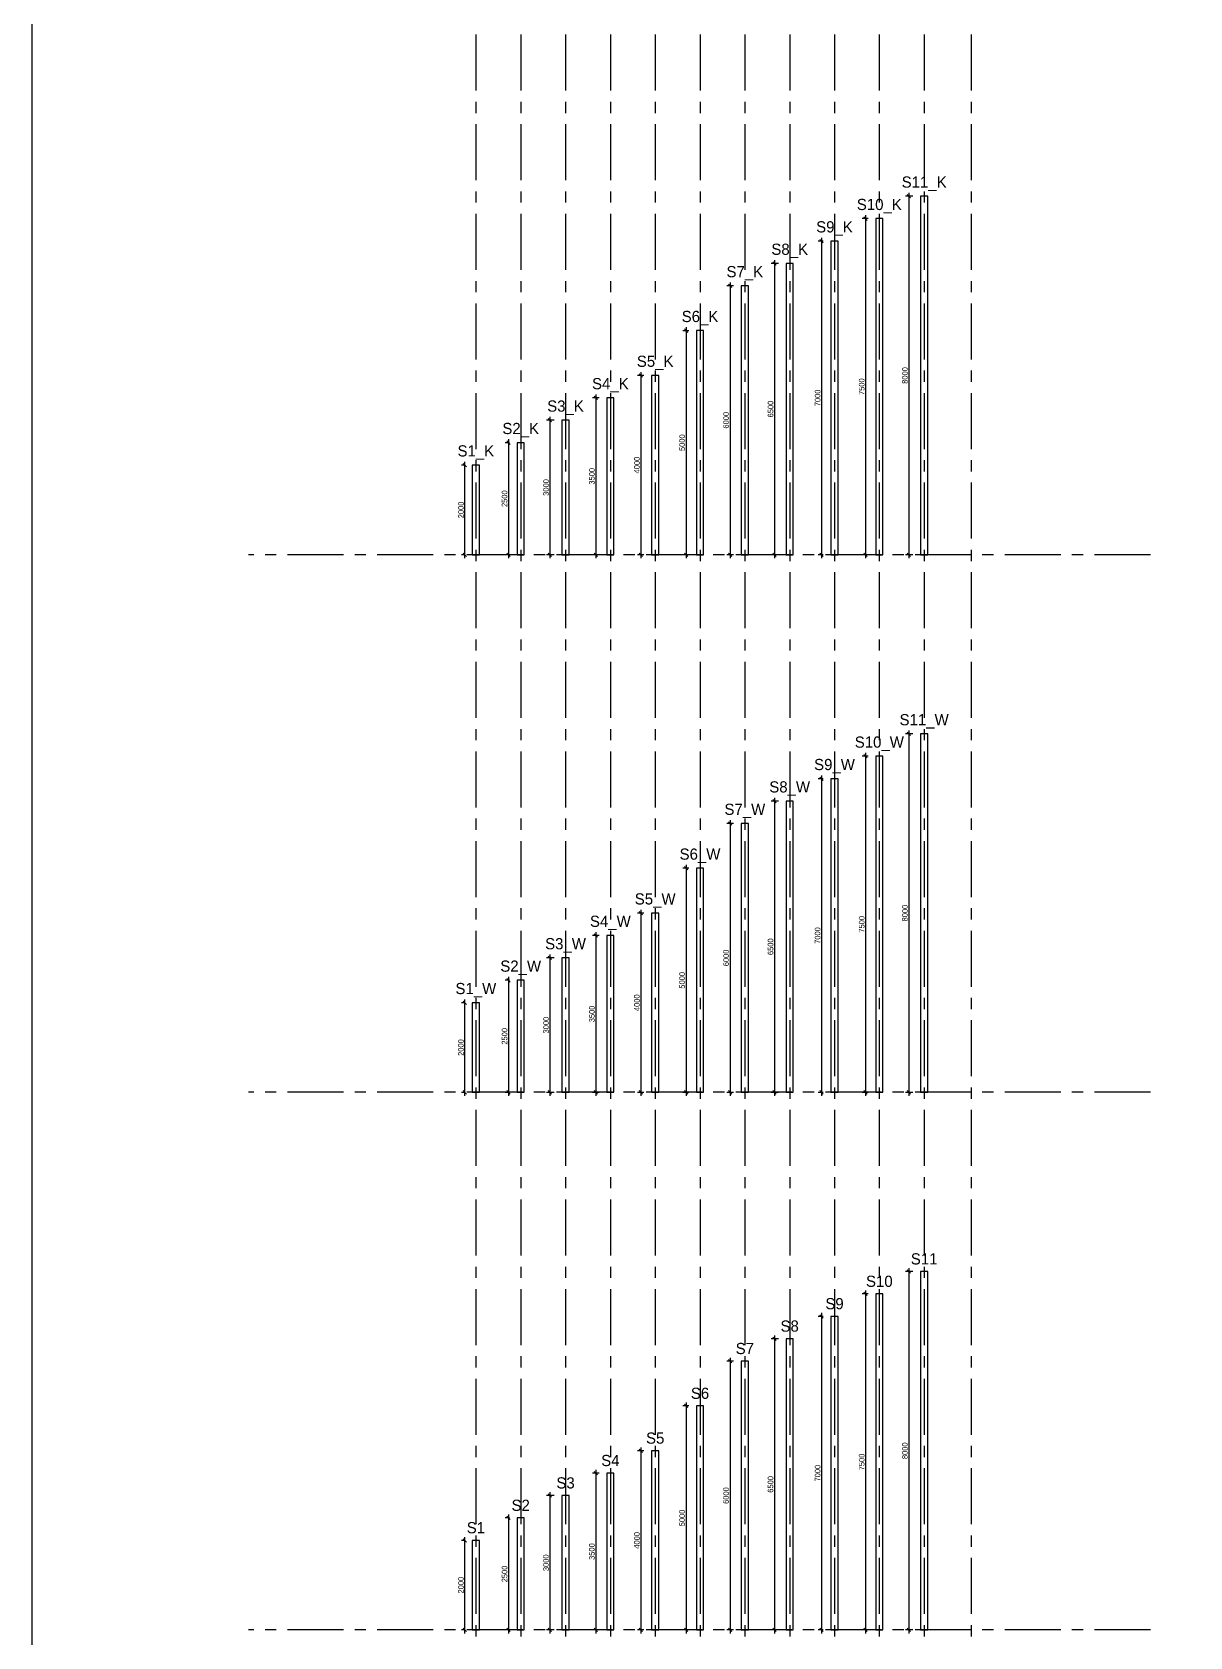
# Model space of a CAD drawing. Header units: metres. Extents: x -16 to 917, y -427 to 244.
# Drawn here: x 546.64 to 572.46, y -387.49 to -351.68 of the extents above; entities that cross this region are included whole.
import ezdxf

# ---------------------------------------------------------------- set-up
doc = ezdxf.new("R2010")
doc.units = ezdxf.units.M
doc.linetypes.add('CENTER', pattern=[2, 1.25, -0.25, 0.25, -0.25])
doc.layers.add('m_slupy', color=7, linetype='Continuous')
doc.layers.add('m_wymiary', color=1, linetype='Continuous')
doc.styles.add('CDMSTYLE', font='CDMSIMPL', dxfattribs={"width": 0.8, "bigfont": 'CDMBIGPL'})
doc.dimstyles.new('CDM-ME50MM', dxfattribs={"dimscale": 0.05, "dimtxt": 2.5, "dimasz": 1.5, "dimexe": 1.5, "dimexo": 5, "dimgap": 0.5, "dimtad": 1, "dimdec": 0, "dimlfac": 1000, "dimrnd": 1, "dimzin": 9, "dimtxsty": 'CDMSTYLE', "dimblk": 'OBLIQUE', "dimcen": 2.5, "dimdle": 1.5, "dimclrd": 9, "dimclre": 9, "dimadec": 1, "dimazin": 2, "dimtfac": 1, "dimtdec": 1, "dimtix": 1, "dimtmove": 2, "dimatfit": 3, "dimldrblk": 'DOT', "dimfxl": 1, "dimtvp": 1, "dimtolj": 1, "dimtzin": 0, "dimlwd": 25, "dimlwe": 25, "dimarcsym": 0})

# ---------------------------------------------------------------- blocks, each defined once
blk = doc.blocks.new('S1')
at = {"layer": 'm_slupy'}
blk.add_lwpolyline([(-0.08, 0), (0.08, 0), (0.08, 2), (-0.08, 2)], close=True, dxfattribs=at)
at = {"layer": 'm_slupy', "insert": (0, 2.281), "char_height": 0.25, "width": 0.43691, "attachment_point": 5}
blk.add_mtext('S1', dxfattribs=at)
blk = doc.blocks.new('_OBLIQUE')
at = {"color": 0, "linetype": 'ByBlock'}
blk.add_line((-0.5, -0.5), (0.5, 0.5), dxfattribs=at)
blk = doc.blocks.new('*D193')
at = {"layer": 'm_wymiary', "color": 9, "linetype": 'Continuous', "lineweight": 25, "transparency": 16777216}
for p, q in [((556.291, -385.34), (556.216, -385.34)), ((556.291, -387.415), (556.291, -385.265)), ((556.291, -387.34), (556.216, -387.34))]:
    blk.add_line(p, q, dxfattribs=at)
at = {"layer": 'm_wymiary', "color": 9, "linetype": 'Continuous', "lineweight": 25, "transparency": 16777216, "xscale": 0.07500000000000001, "yscale": 0.07500000000000001, "zscale": 0.07500000000000001}
for p, rotation in [((556.291, -385.34), 90), ((556.291, -387.34), 270)]:
    blk.add_blockref('_OBLIQUE', p, dxfattribs=dict(at, rotation=rotation))
at = {"layer": 'm_wymiary', "color": 0, "linetype": 'Continuous', "lineweight": 25, "transparency": 16777216, "insert": (556.203, -386.34), "char_height": 0.125, "attachment_point": 5, "rotation": 90, "style": 'CDMSTYLE'}
blk.add_mtext('\\A1;2000', dxfattribs=at)
blk = doc.blocks.new('_DOT')
at = {"color": 0, "linetype": 'ByBlock'}
blk.add_line((-0.5, 0), (-1, 0), dxfattribs=at)
at = {"color": 0, "linetype": 'ByBlock', "const_width": 0.5}
blk.add_lwpolyline([(-0.25, 0, 1), (0.25, 0, 1)], format="xyb", close=True, dxfattribs=at)
blk = doc.blocks.new('S2')
at = {"layer": 'm_slupy'}
blk.add_lwpolyline([(-0.08, 0), (0.08, 0), (0.08, 2.5), (-0.08, 2.5)], close=True, dxfattribs=at)
at = {"layer": 'm_slupy', "insert": (0, 2.781), "char_height": 0.25, "width": 0.43691, "attachment_point": 5}
blk.add_mtext('S2', dxfattribs=at)
blk = doc.blocks.new('*D219')
at = {"layer": 'm_wymiary', "color": 9, "linetype": 'Continuous', "lineweight": 25, "transparency": 16777216}
for p, q in [((557.286, -384.84), (557.19, -384.84)), ((557.265, -384.765), (557.265, -387.415)), ((557.286, -387.34), (557.19, -387.34))]:
    blk.add_line(p, q, dxfattribs=at)
at = {"layer": 'm_wymiary', "color": 9, "linetype": 'Continuous', "lineweight": 25, "transparency": 16777216, "xscale": 0.07500000000000001, "yscale": 0.07500000000000001, "zscale": 0.07500000000000001}
for p, rotation in [((557.265, -384.84), 90), ((557.265, -387.34), 270)]:
    blk.add_blockref('_OBLIQUE', p, dxfattribs=dict(at, rotation=rotation))
at = {"layer": 'm_wymiary', "color": 0, "linetype": 'Continuous', "lineweight": 25, "transparency": 16777216, "insert": (557.177, -386.09), "char_height": 0.125, "attachment_point": 5, "rotation": 90, "style": 'CDMSTYLE'}
blk.add_mtext('\\A1;2500', dxfattribs=at)
blk = doc.blocks.new('S3')
at = {"layer": 'm_slupy'}
blk.add_lwpolyline([(-0.08, 0), (0.08, 0), (0.08, 3), (-0.08, 3)], close=True, dxfattribs=at)
at = {"layer": 'm_slupy', "insert": (0, 3.281), "char_height": 0.25, "width": 0.43691, "attachment_point": 5}
blk.add_mtext('S3', dxfattribs=at)
blk = doc.blocks.new('*D220')
at = {"layer": 'm_wymiary', "color": 9, "linetype": 'Continuous', "lineweight": 25, "transparency": 16777216}
for p, q in [((558.189, -384.265), (558.189, -387.415)), ((558.286, -384.34), (558.114, -384.34)), ((558.286, -387.34), (558.114, -387.34))]:
    blk.add_line(p, q, dxfattribs=at)
at = {"layer": 'm_wymiary', "color": 9, "linetype": 'Continuous', "lineweight": 25, "transparency": 16777216, "xscale": 0.07500000000000001, "yscale": 0.07500000000000001, "zscale": 0.07500000000000001}
for p, rotation in [((558.189, -384.34), 90), ((558.189, -387.34), 270)]:
    blk.add_blockref('_OBLIQUE', p, dxfattribs=dict(at, rotation=rotation))
at = {"layer": 'm_wymiary', "color": 0, "linetype": 'Continuous', "lineweight": 25, "transparency": 16777216, "insert": (558.101, -385.84), "char_height": 0.125, "attachment_point": 5, "rotation": 90, "style": 'CDMSTYLE'}
blk.add_mtext('\\A1;3000', dxfattribs=at)
blk = doc.blocks.new('S4')
at = {"layer": 'm_slupy'}
blk.add_lwpolyline([(-0.08, 0), (0.08, 0), (0.08, 3.5), (-0.08, 3.5)], close=True, dxfattribs=at)
at = {"layer": 'm_slupy', "insert": (0, 3.781), "char_height": 0.25, "width": 0.43691, "attachment_point": 5}
blk.add_mtext('S4', dxfattribs=at)
blk = doc.blocks.new('*D221')
at = {"layer": 'm_wymiary', "color": 9, "linetype": 'Continuous', "lineweight": 25, "transparency": 16777216}
for p, q in [((559.286, -383.84), (559.137, -383.84)), ((559.212, -383.765), (559.212, -387.415)), ((559.286, -387.34), (559.137, -387.34))]:
    blk.add_line(p, q, dxfattribs=at)
at = {"layer": 'm_wymiary', "color": 9, "linetype": 'Continuous', "lineweight": 25, "transparency": 16777216, "xscale": 0.07500000000000001, "yscale": 0.07500000000000001, "zscale": 0.07500000000000001}
for p, rotation in [((559.212, -383.84), 90), ((559.212, -387.34), 270)]:
    blk.add_blockref('_OBLIQUE', p, dxfattribs=dict(at, rotation=rotation))
at = {"layer": 'm_wymiary', "color": 0, "linetype": 'Continuous', "lineweight": 25, "transparency": 16777216, "insert": (559.124, -385.59), "char_height": 0.125, "attachment_point": 5, "rotation": 90, "style": 'CDMSTYLE'}
blk.add_mtext('\\A1;3500', dxfattribs=at)
blk = doc.blocks.new('S5')
at = {"layer": 'm_slupy'}
blk.add_lwpolyline([(-0.08, 0), (0.08, 0), (0.08, 4), (-0.08, 4)], close=True, dxfattribs=at)
at = {"layer": 'm_slupy', "insert": (0, 4.281), "char_height": 0.25, "width": 0.43691, "attachment_point": 5}
blk.add_mtext('S5', dxfattribs=at)
blk = doc.blocks.new('*D222')
at = {"layer": 'm_wymiary', "color": 9, "linetype": 'Continuous', "lineweight": 25, "transparency": 16777216}
for p, q in [((560.286, -383.34), (560.141, -383.34)), ((560.216, -383.265), (560.216, -387.415)), ((560.286, -387.34), (560.141, -387.34))]:
    blk.add_line(p, q, dxfattribs=at)
at = {"layer": 'm_wymiary', "color": 9, "linetype": 'Continuous', "lineweight": 25, "transparency": 16777216, "xscale": 0.07500000000000001, "yscale": 0.07500000000000001, "zscale": 0.07500000000000001}
for p, rotation in [((560.216, -383.34), 90), ((560.216, -387.34), 270)]:
    blk.add_blockref('_OBLIQUE', p, dxfattribs=dict(at, rotation=rotation))
at = {"layer": 'm_wymiary', "color": 0, "linetype": 'Continuous', "lineweight": 25, "transparency": 16777216, "insert": (560.129, -385.34), "char_height": 0.125, "attachment_point": 5, "rotation": 90, "style": 'CDMSTYLE'}
blk.add_mtext('\\A1;4000', dxfattribs=at)
blk = doc.blocks.new('*D194')
at = {"layer": 'm_wymiary', "color": 9, "linetype": 'Continuous', "lineweight": 25, "transparency": 16777216}
for p, q in [((561.286, -382.34), (561.15, -382.34)), ((561.225, -382.265), (561.225, -387.415)), ((561.286, -387.34), (561.15, -387.34))]:
    blk.add_line(p, q, dxfattribs=at)
at = {"layer": 'm_wymiary', "color": 9, "linetype": 'Continuous', "lineweight": 25, "transparency": 16777216, "xscale": 0.07500000000000001, "yscale": 0.07500000000000001, "zscale": 0.07500000000000001}
for p, rotation in [((561.225, -382.34), 90), ((561.225, -387.34), 270)]:
    blk.add_blockref('_OBLIQUE', p, dxfattribs=dict(at, rotation=rotation))
at = {"layer": 'm_wymiary', "color": 0, "linetype": 'Continuous', "lineweight": 25, "transparency": 16777216, "insert": (561.137, -384.84), "char_height": 0.125, "attachment_point": 5, "rotation": 90, "style": 'CDMSTYLE'}
blk.add_mtext('\\A1;5000', dxfattribs=at)
blk = doc.blocks.new('*D195')
at = {"layer": 'm_wymiary', "color": 9, "linetype": 'Continuous', "lineweight": 25, "transparency": 16777216}
for p, q in [((562.286, -381.34), (562.131, -381.34)), ((562.206, -381.265), (562.206, -387.415)), ((562.286, -387.34), (562.131, -387.34))]:
    blk.add_line(p, q, dxfattribs=at)
at = {"layer": 'm_wymiary', "color": 9, "linetype": 'Continuous', "lineweight": 25, "transparency": 16777216, "xscale": 0.07500000000000001, "yscale": 0.07500000000000001, "zscale": 0.07500000000000001}
for p, rotation in [((562.206, -381.34), 90), ((562.206, -387.34), 270)]:
    blk.add_blockref('_OBLIQUE', p, dxfattribs=dict(at, rotation=rotation))
at = {"layer": 'm_wymiary', "color": 0, "linetype": 'Continuous', "lineweight": 25, "transparency": 16777216, "insert": (562.118, -384.34), "char_height": 0.125, "attachment_point": 5, "rotation": 90, "style": 'CDMSTYLE'}
blk.add_mtext('\\A1;6000', dxfattribs=at)
blk = doc.blocks.new('*D196')
at = {"layer": 'm_wymiary', "color": 9, "linetype": 'Continuous', "lineweight": 25, "transparency": 16777216}
for p, q in [((563.286, -380.84), (563.123, -380.84)), ((563.198, -380.765), (563.198, -387.415)), ((563.286, -387.34), (563.123, -387.34))]:
    blk.add_line(p, q, dxfattribs=at)
at = {"layer": 'm_wymiary', "color": 9, "linetype": 'Continuous', "lineweight": 25, "transparency": 16777216, "xscale": 0.07500000000000001, "yscale": 0.07500000000000001, "zscale": 0.07500000000000001}
for p, rotation in [((563.198, -380.84), 90), ((563.198, -387.34), 270)]:
    blk.add_blockref('_OBLIQUE', p, dxfattribs=dict(at, rotation=rotation))
at = {"layer": 'm_wymiary', "color": 0, "linetype": 'Continuous', "lineweight": 25, "transparency": 16777216, "insert": (563.11, -384.09), "char_height": 0.125, "attachment_point": 5, "rotation": 90, "style": 'CDMSTYLE'}
blk.add_mtext('\\A1;6500', dxfattribs=at)
blk = doc.blocks.new('*D197')
at = {"layer": 'm_wymiary', "color": 9, "linetype": 'Continuous', "lineweight": 25, "transparency": 16777216}
for p, q in [((564.286, -380.34), (564.173, -380.34)), ((564.248, -380.265), (564.248, -387.415)), ((564.286, -387.34), (564.173, -387.34))]:
    blk.add_line(p, q, dxfattribs=at)
at = {"layer": 'm_wymiary', "color": 9, "linetype": 'Continuous', "lineweight": 25, "transparency": 16777216, "xscale": 0.07500000000000001, "yscale": 0.07500000000000001, "zscale": 0.07500000000000001}
for p, rotation in [((564.248, -380.34), 90), ((564.248, -387.34), 270)]:
    blk.add_blockref('_OBLIQUE', p, dxfattribs=dict(at, rotation=rotation))
at = {"layer": 'm_wymiary', "color": 0, "linetype": 'Continuous', "lineweight": 25, "transparency": 16777216, "insert": (564.16, -383.84), "char_height": 0.125, "attachment_point": 5, "rotation": 90, "style": 'CDMSTYLE'}
blk.add_mtext('\\A1;7000', dxfattribs=at)
blk = doc.blocks.new('*D198')
at = {"layer": 'm_wymiary', "color": 9, "linetype": 'Continuous', "lineweight": 25, "transparency": 16777216}
for p, q in [((565.286, -379.84), (565.155, -379.84)), ((565.23, -379.765), (565.23, -387.415)), ((565.286, -387.34), (565.155, -387.34))]:
    blk.add_line(p, q, dxfattribs=at)
at = {"layer": 'm_wymiary', "color": 9, "linetype": 'Continuous', "lineweight": 25, "transparency": 16777216, "xscale": 0.07500000000000001, "yscale": 0.07500000000000001, "zscale": 0.07500000000000001}
for p, rotation in [((565.23, -379.84), 90), ((565.23, -387.34), 270)]:
    blk.add_blockref('_OBLIQUE', p, dxfattribs=dict(at, rotation=rotation))
at = {"layer": 'm_wymiary', "color": 0, "linetype": 'Continuous', "lineweight": 25, "transparency": 16777216, "insert": (565.143, -383.59), "char_height": 0.125, "attachment_point": 5, "rotation": 90, "style": 'CDMSTYLE'}
blk.add_mtext('\\A1;7500', dxfattribs=at)
blk = doc.blocks.new('*D199')
at = {"layer": 'm_wymiary', "color": 9, "linetype": 'Continuous', "lineweight": 25, "transparency": 16777216}
for p, q in [((566.196, -379.265), (566.196, -387.415)), ((566.286, -379.34), (566.121, -379.34)), ((566.286, -387.34), (566.121, -387.34))]:
    blk.add_line(p, q, dxfattribs=at)
at = {"layer": 'm_wymiary', "color": 9, "linetype": 'Continuous', "lineweight": 25, "transparency": 16777216, "xscale": 0.07500000000000001, "yscale": 0.07500000000000001, "zscale": 0.07500000000000001}
for p, rotation in [((566.196, -379.34), 90), ((566.196, -387.34), 270)]:
    blk.add_blockref('_OBLIQUE', p, dxfattribs=dict(at, rotation=rotation))
at = {"layer": 'm_wymiary', "color": 0, "linetype": 'Continuous', "lineweight": 25, "transparency": 16777216, "insert": (566.108, -383.34), "char_height": 0.125, "attachment_point": 5, "rotation": 90, "style": 'CDMSTYLE'}
blk.add_mtext('\\A1;8000', dxfattribs=at)
blk = doc.blocks.new('S6')
at = {"layer": 'm_slupy'}
blk.add_lwpolyline([(-0.08, 0), (0.08, 0), (0.08, 5), (-0.08, 5)], close=True, dxfattribs=at)
at = {"layer": 'm_slupy', "insert": (0, 5.281), "char_height": 0.25, "width": 0.43691, "attachment_point": 5}
blk.add_mtext('S6', dxfattribs=at)
blk = doc.blocks.new('S7')
at = {"layer": 'm_slupy'}
blk.add_lwpolyline([(-0.08, 0), (0.08, 0), (0.08, 6), (-0.08, 6)], close=True, dxfattribs=at)
at = {"layer": 'm_slupy', "insert": (0, 6.281), "char_height": 0.25, "width": 0.43691, "attachment_point": 5}
blk.add_mtext('S7', dxfattribs=at)
blk = doc.blocks.new('S8')
at = {"layer": 'm_slupy'}
blk.add_lwpolyline([(-0.08, 0), (0.08, 0), (0.08, 6.5), (-0.08, 6.5)], close=True, dxfattribs=at)
at = {"layer": 'm_slupy', "insert": (0, 6.781), "char_height": 0.25, "width": 0.43691, "attachment_point": 5}
blk.add_mtext('S8', dxfattribs=at)
blk = doc.blocks.new('S9')
at = {"layer": 'm_slupy'}
blk.add_lwpolyline([(-0.08, 0), (0.08, 0), (0.08, 7), (-0.08, 7)], close=True, dxfattribs=at)
at = {"layer": 'm_slupy', "insert": (0, 7.281), "char_height": 0.25, "width": 0.43691, "attachment_point": 5}
blk.add_mtext('S9', dxfattribs=at)
blk = doc.blocks.new('S10')
at = {"layer": 'm_slupy'}
blk.add_lwpolyline([(-0.08, 0), (0.08, 0), (0.08, 7.5), (-0.08, 7.5)], close=True, dxfattribs=at)
at = {"layer": 'm_slupy', "insert": (0, 7.781), "char_height": 0.25, "width": 0.43691, "attachment_point": 5}
blk.add_mtext('S10', dxfattribs=at)
blk = doc.blocks.new('S11')
at = {"layer": 'm_slupy'}
blk.add_lwpolyline([(-0.08, 0), (0.08, 0), (0.08, 8), (-0.08, 8)], close=True, dxfattribs=at)
at = {"layer": 'm_slupy', "insert": (0, 8.281), "char_height": 0.25, "width": 0.43691, "attachment_point": 5}
blk.add_mtext('S11', dxfattribs=at)
blk = doc.blocks.new('S1_W')
at = {"layer": 'm_slupy'}
blk.add_lwpolyline([(-0.08, 0), (0.08, 0), (0.08, 2), (-0.08, 2)], close=True, dxfattribs=at)
at = {"layer": 'm_slupy', "insert": (0, 2.281), "char_height": 0.25, "width": 0.43691, "attachment_point": 5}
blk.add_mtext('S1_W', dxfattribs=at)
blk = doc.blocks.new('*D179')
at = {"layer": 'm_wymiary', "color": 9, "linetype": 'Continuous', "lineweight": 25, "transparency": 16777216}
for p, q in [((556.291, -373.34), (556.216, -373.34)), ((556.291, -375.415), (556.291, -373.265)), ((556.291, -375.34), (556.216, -375.34))]:
    blk.add_line(p, q, dxfattribs=at)
at = {"layer": 'm_wymiary', "color": 9, "linetype": 'Continuous', "lineweight": 25, "transparency": 16777216, "xscale": 0.07500000000000001, "yscale": 0.07500000000000001, "zscale": 0.07500000000000001}
for p, rotation in [((556.291, -373.34), 90), ((556.291, -375.34), 270)]:
    blk.add_blockref('_OBLIQUE', p, dxfattribs=dict(at, rotation=rotation))
at = {"layer": 'm_wymiary', "color": 0, "linetype": 'Continuous', "lineweight": 25, "transparency": 16777216, "insert": (556.203, -374.34), "char_height": 0.125, "attachment_point": 5, "rotation": 90, "style": 'CDMSTYLE'}
blk.add_mtext('\\A1;2000', dxfattribs=at)
blk = doc.blocks.new('S2_W')
at = {"layer": 'm_slupy'}
blk.add_lwpolyline([(-0.08, 0), (0.08, 0), (0.08, 2.5), (-0.08, 2.5)], close=True, dxfattribs=at)
at = {"layer": 'm_slupy', "insert": (0, 2.781), "char_height": 0.25, "width": 0.43691, "attachment_point": 5}
blk.add_mtext('S2_W', dxfattribs=at)
blk = doc.blocks.new('*D205')
at = {"layer": 'm_wymiary', "color": 9, "linetype": 'Continuous', "lineweight": 25, "transparency": 16777216}
for p, q in [((557.286, -372.84), (557.19, -372.84)), ((557.265, -372.765), (557.265, -375.415)), ((557.286, -375.34), (557.19, -375.34))]:
    blk.add_line(p, q, dxfattribs=at)
at = {"layer": 'm_wymiary', "color": 9, "linetype": 'Continuous', "lineweight": 25, "transparency": 16777216, "xscale": 0.07500000000000001, "yscale": 0.07500000000000001, "zscale": 0.07500000000000001}
for p, rotation in [((557.265, -372.84), 90), ((557.265, -375.34), 270)]:
    blk.add_blockref('_OBLIQUE', p, dxfattribs=dict(at, rotation=rotation))
at = {"layer": 'm_wymiary', "color": 0, "linetype": 'Continuous', "lineweight": 25, "transparency": 16777216, "insert": (557.177, -374.09), "char_height": 0.125, "attachment_point": 5, "rotation": 90, "style": 'CDMSTYLE'}
blk.add_mtext('\\A1;2500', dxfattribs=at)
blk = doc.blocks.new('S3_W')
at = {"layer": 'm_slupy'}
blk.add_lwpolyline([(-0.08, 0), (0.08, 0), (0.08, 3), (-0.08, 3)], close=True, dxfattribs=at)
at = {"layer": 'm_slupy', "insert": (0, 3.281), "char_height": 0.25, "width": 0.43691, "attachment_point": 5}
blk.add_mtext('S3_W', dxfattribs=at)
blk = doc.blocks.new('*D206')
at = {"layer": 'm_wymiary', "color": 9, "linetype": 'Continuous', "lineweight": 25, "transparency": 16777216}
for p, q in [((558.286, -372.34), (558.114, -372.34)), ((558.189, -372.265), (558.189, -375.415)), ((558.286, -375.34), (558.114, -375.34))]:
    blk.add_line(p, q, dxfattribs=at)
at = {"layer": 'm_wymiary', "color": 9, "linetype": 'Continuous', "lineweight": 25, "transparency": 16777216, "xscale": 0.07500000000000001, "yscale": 0.07500000000000001, "zscale": 0.07500000000000001}
for p, rotation in [((558.189, -372.34), 90), ((558.189, -375.34), 270)]:
    blk.add_blockref('_OBLIQUE', p, dxfattribs=dict(at, rotation=rotation))
at = {"layer": 'm_wymiary', "color": 0, "linetype": 'Continuous', "lineweight": 25, "transparency": 16777216, "insert": (558.101, -373.84), "char_height": 0.125, "attachment_point": 5, "rotation": 90, "style": 'CDMSTYLE'}
blk.add_mtext('\\A1;3000', dxfattribs=at)
blk = doc.blocks.new('S4_W')
at = {"layer": 'm_slupy'}
blk.add_lwpolyline([(-0.08, 0), (0.08, 0), (0.08, 3.5), (-0.08, 3.5)], close=True, dxfattribs=at)
at = {"layer": 'm_slupy', "insert": (0, 3.781), "char_height": 0.25, "width": 0.43691, "attachment_point": 5}
blk.add_mtext('S4_W', dxfattribs=at)
blk = doc.blocks.new('*D207')
at = {"layer": 'm_wymiary', "color": 9, "linetype": 'Continuous', "lineweight": 25, "transparency": 16777216}
for p, q in [((559.212, -371.765), (559.212, -375.415)), ((559.286, -371.84), (559.137, -371.84)), ((559.286, -375.34), (559.137, -375.34))]:
    blk.add_line(p, q, dxfattribs=at)
at = {"layer": 'm_wymiary', "color": 9, "linetype": 'Continuous', "lineweight": 25, "transparency": 16777216, "xscale": 0.07500000000000001, "yscale": 0.07500000000000001, "zscale": 0.07500000000000001}
for p, rotation in [((559.212, -371.84), 90), ((559.212, -375.34), 270)]:
    blk.add_blockref('_OBLIQUE', p, dxfattribs=dict(at, rotation=rotation))
at = {"layer": 'm_wymiary', "color": 0, "linetype": 'Continuous', "lineweight": 25, "transparency": 16777216, "insert": (559.124, -373.59), "char_height": 0.125, "attachment_point": 5, "rotation": 90, "style": 'CDMSTYLE'}
blk.add_mtext('\\A1;3500', dxfattribs=at)
blk = doc.blocks.new('S5_W')
at = {"layer": 'm_slupy'}
blk.add_lwpolyline([(-0.08, 0), (0.08, 0), (0.08, 4), (-0.08, 4)], close=True, dxfattribs=at)
at = {"layer": 'm_slupy', "insert": (0, 4.281), "char_height": 0.25, "width": 0.43691, "attachment_point": 5}
blk.add_mtext('S5_W', dxfattribs=at)
blk = doc.blocks.new('*D208')
at = {"layer": 'm_wymiary', "color": 9, "linetype": 'Continuous', "lineweight": 25, "transparency": 16777216}
for p, q in [((560.286, -371.34), (560.141, -371.34)), ((560.216, -371.265), (560.216, -375.415)), ((560.286, -375.34), (560.141, -375.34))]:
    blk.add_line(p, q, dxfattribs=at)
at = {"layer": 'm_wymiary', "color": 9, "linetype": 'Continuous', "lineweight": 25, "transparency": 16777216, "xscale": 0.07500000000000001, "yscale": 0.07500000000000001, "zscale": 0.07500000000000001}
for p, rotation in [((560.216, -371.34), 90), ((560.216, -375.34), 270)]:
    blk.add_blockref('_OBLIQUE', p, dxfattribs=dict(at, rotation=rotation))
at = {"layer": 'm_wymiary', "color": 0, "linetype": 'Continuous', "lineweight": 25, "transparency": 16777216, "insert": (560.129, -373.34), "char_height": 0.125, "attachment_point": 5, "rotation": 90, "style": 'CDMSTYLE'}
blk.add_mtext('\\A1;4000', dxfattribs=at)
blk = doc.blocks.new('*D180')
at = {"layer": 'm_wymiary', "color": 9, "linetype": 'Continuous', "lineweight": 25, "transparency": 16777216}
for p, q in [((561.286, -370.34), (561.15, -370.34)), ((561.225, -370.265), (561.225, -375.415)), ((561.286, -375.34), (561.15, -375.34))]:
    blk.add_line(p, q, dxfattribs=at)
at = {"layer": 'm_wymiary', "color": 9, "linetype": 'Continuous', "lineweight": 25, "transparency": 16777216, "xscale": 0.07500000000000001, "yscale": 0.07500000000000001, "zscale": 0.07500000000000001}
for p, rotation in [((561.225, -370.34), 90), ((561.225, -375.34), 270)]:
    blk.add_blockref('_OBLIQUE', p, dxfattribs=dict(at, rotation=rotation))
at = {"layer": 'm_wymiary', "color": 0, "linetype": 'Continuous', "lineweight": 25, "transparency": 16777216, "insert": (561.137, -372.84), "char_height": 0.125, "attachment_point": 5, "rotation": 90, "style": 'CDMSTYLE'}
blk.add_mtext('\\A1;5000', dxfattribs=at)
blk = doc.blocks.new('*D181')
at = {"layer": 'm_wymiary', "color": 9, "linetype": 'Continuous', "lineweight": 25, "transparency": 16777216}
for p, q in [((562.206, -369.265), (562.206, -375.415)), ((562.286, -369.34), (562.131, -369.34)), ((562.286, -375.34), (562.131, -375.34))]:
    blk.add_line(p, q, dxfattribs=at)
at = {"layer": 'm_wymiary', "color": 9, "linetype": 'Continuous', "lineweight": 25, "transparency": 16777216, "xscale": 0.07500000000000001, "yscale": 0.07500000000000001, "zscale": 0.07500000000000001}
for p, rotation in [((562.206, -369.34), 90), ((562.206, -375.34), 270)]:
    blk.add_blockref('_OBLIQUE', p, dxfattribs=dict(at, rotation=rotation))
at = {"layer": 'm_wymiary', "color": 0, "linetype": 'Continuous', "lineweight": 25, "transparency": 16777216, "insert": (562.118, -372.34), "char_height": 0.125, "attachment_point": 5, "rotation": 90, "style": 'CDMSTYLE'}
blk.add_mtext('\\A1;6000', dxfattribs=at)
blk = doc.blocks.new('*D182')
at = {"layer": 'm_wymiary', "color": 9, "linetype": 'Continuous', "lineweight": 25, "transparency": 16777216}
for p, q in [((563.286, -368.84), (563.123, -368.84)), ((563.198, -368.765), (563.198, -375.415)), ((563.286, -375.34), (563.123, -375.34))]:
    blk.add_line(p, q, dxfattribs=at)
at = {"layer": 'm_wymiary', "color": 9, "linetype": 'Continuous', "lineweight": 25, "transparency": 16777216, "xscale": 0.07500000000000001, "yscale": 0.07500000000000001, "zscale": 0.07500000000000001}
for p, rotation in [((563.198, -368.84), 90), ((563.198, -375.34), 270)]:
    blk.add_blockref('_OBLIQUE', p, dxfattribs=dict(at, rotation=rotation))
at = {"layer": 'm_wymiary', "color": 0, "linetype": 'Continuous', "lineweight": 25, "transparency": 16777216, "insert": (563.11, -372.09), "char_height": 0.125, "attachment_point": 5, "rotation": 90, "style": 'CDMSTYLE'}
blk.add_mtext('\\A1;6500', dxfattribs=at)
blk = doc.blocks.new('*D183')
at = {"layer": 'm_wymiary', "color": 9, "linetype": 'Continuous', "lineweight": 25, "transparency": 16777216}
for p, q in [((564.286, -368.34), (564.173, -368.34)), ((564.248, -368.265), (564.248, -375.415)), ((564.286, -375.34), (564.173, -375.34))]:
    blk.add_line(p, q, dxfattribs=at)
at = {"layer": 'm_wymiary', "color": 9, "linetype": 'Continuous', "lineweight": 25, "transparency": 16777216, "xscale": 0.07500000000000001, "yscale": 0.07500000000000001, "zscale": 0.07500000000000001}
for p, rotation in [((564.248, -368.34), 90), ((564.248, -375.34), 270)]:
    blk.add_blockref('_OBLIQUE', p, dxfattribs=dict(at, rotation=rotation))
at = {"layer": 'm_wymiary', "color": 0, "linetype": 'Continuous', "lineweight": 25, "transparency": 16777216, "insert": (564.16, -371.84), "char_height": 0.125, "attachment_point": 5, "rotation": 90, "style": 'CDMSTYLE'}
blk.add_mtext('\\A1;7000', dxfattribs=at)
blk = doc.blocks.new('*D184')
at = {"layer": 'm_wymiary', "color": 9, "linetype": 'Continuous', "lineweight": 25, "transparency": 16777216}
for p, q in [((565.286, -367.84), (565.155, -367.84)), ((565.23, -367.765), (565.23, -375.415)), ((565.286, -375.34), (565.155, -375.34))]:
    blk.add_line(p, q, dxfattribs=at)
at = {"layer": 'm_wymiary', "color": 9, "linetype": 'Continuous', "lineweight": 25, "transparency": 16777216, "xscale": 0.07500000000000001, "yscale": 0.07500000000000001, "zscale": 0.07500000000000001}
for p, rotation in [((565.23, -367.84), 90), ((565.23, -375.34), 270)]:
    blk.add_blockref('_OBLIQUE', p, dxfattribs=dict(at, rotation=rotation))
at = {"layer": 'm_wymiary', "color": 0, "linetype": 'Continuous', "lineweight": 25, "transparency": 16777216, "insert": (565.143, -371.59), "char_height": 0.125, "attachment_point": 5, "rotation": 90, "style": 'CDMSTYLE'}
blk.add_mtext('\\A1;7500', dxfattribs=at)
blk = doc.blocks.new('*D185')
at = {"layer": 'm_wymiary', "color": 9, "linetype": 'Continuous', "lineweight": 25, "transparency": 16777216}
for p, q in [((566.286, -367.34), (566.121, -367.34)), ((566.196, -367.265), (566.196, -375.415)), ((566.286, -375.34), (566.121, -375.34))]:
    blk.add_line(p, q, dxfattribs=at)
at = {"layer": 'm_wymiary', "color": 9, "linetype": 'Continuous', "lineweight": 25, "transparency": 16777216, "xscale": 0.07500000000000001, "yscale": 0.07500000000000001, "zscale": 0.07500000000000001}
for p, rotation in [((566.196, -367.34), 90), ((566.196, -375.34), 270)]:
    blk.add_blockref('_OBLIQUE', p, dxfattribs=dict(at, rotation=rotation))
at = {"layer": 'm_wymiary', "color": 0, "linetype": 'Continuous', "lineweight": 25, "transparency": 16777216, "insert": (566.108, -371.34), "char_height": 0.125, "attachment_point": 5, "rotation": 90, "style": 'CDMSTYLE'}
blk.add_mtext('\\A1;8000', dxfattribs=at)
blk = doc.blocks.new('S6_W')
at = {"layer": 'm_slupy'}
blk.add_lwpolyline([(-0.08, 0), (0.08, 0), (0.08, 5), (-0.08, 5)], close=True, dxfattribs=at)
at = {"layer": 'm_slupy', "insert": (0, 5.281), "char_height": 0.25, "width": 0.43691, "attachment_point": 5}
blk.add_mtext('S6_W', dxfattribs=at)
blk = doc.blocks.new('S7_W')
at = {"layer": 'm_slupy'}
blk.add_lwpolyline([(-0.08, 0), (0.08, 0), (0.08, 6), (-0.08, 6)], close=True, dxfattribs=at)
at = {"layer": 'm_slupy', "insert": (0, 6.281), "char_height": 0.25, "width": 0.43691, "attachment_point": 5}
blk.add_mtext('S7_W', dxfattribs=at)
blk = doc.blocks.new('S8_W')
at = {"layer": 'm_slupy'}
blk.add_lwpolyline([(-0.08, 0), (0.08, 0), (0.08, 6.5), (-0.08, 6.5)], close=True, dxfattribs=at)
at = {"layer": 'm_slupy', "insert": (0, 6.781), "char_height": 0.25, "width": 0.43691, "attachment_point": 5}
blk.add_mtext('S8_W', dxfattribs=at)
blk = doc.blocks.new('S9_W')
at = {"layer": 'm_slupy'}
blk.add_lwpolyline([(-0.08, 0), (0.08, 0), (0.08, 7), (-0.08, 7)], close=True, dxfattribs=at)
at = {"layer": 'm_slupy', "insert": (0, 7.281), "char_height": 0.25, "width": 0.43691, "attachment_point": 5}
blk.add_mtext('S9_W', dxfattribs=at)
blk = doc.blocks.new('S10_W')
at = {"layer": 'm_slupy'}
blk.add_lwpolyline([(-0.08, 0), (0.08, 0), (0.08, 7.5), (-0.08, 7.5)], close=True, dxfattribs=at)
at = {"layer": 'm_slupy', "insert": (0, 7.781), "char_height": 0.25, "width": 0.43691, "attachment_point": 5}
blk.add_mtext('S10_W', dxfattribs=at)
blk = doc.blocks.new('S11_W')
at = {"layer": 'm_slupy'}
blk.add_lwpolyline([(-0.08, 0), (0.08, 0), (0.08, 8), (-0.08, 8)], close=True, dxfattribs=at)
at = {"layer": 'm_slupy', "insert": (0, 8.281), "char_height": 0.25, "width": 0.43691, "attachment_point": 5}
blk.add_mtext('S11_W', dxfattribs=at)
blk = doc.blocks.new('S1_K')
at = {"layer": 'm_slupy'}
blk.add_lwpolyline([(-0.08, 0), (0.08, 0), (0.08, 2), (-0.08, 2)], close=True, dxfattribs=at)
at = {"layer": 'm_slupy', "insert": (0, 2.281), "char_height": 0.25, "width": 0.43691, "attachment_point": 5}
blk.add_mtext('S1_K', dxfattribs=at)
blk = doc.blocks.new('*D186')
at = {"layer": 'm_wymiary', "color": 9, "linetype": 'Continuous', "lineweight": 25, "transparency": 16777216}
for p, q in [((556.291, -361.34), (556.216, -361.34)), ((556.291, -363.415), (556.291, -361.265)), ((556.291, -363.34), (556.216, -363.34))]:
    blk.add_line(p, q, dxfattribs=at)
at = {"layer": 'm_wymiary', "color": 9, "linetype": 'Continuous', "lineweight": 25, "transparency": 16777216, "xscale": 0.07500000000000001, "yscale": 0.07500000000000001, "zscale": 0.07500000000000001}
for p, rotation in [((556.291, -361.34), 90), ((556.291, -363.34), 270)]:
    blk.add_blockref('_OBLIQUE', p, dxfattribs=dict(at, rotation=rotation))
at = {"layer": 'm_wymiary', "color": 0, "linetype": 'Continuous', "lineweight": 25, "transparency": 16777216, "insert": (556.203, -362.34), "char_height": 0.125, "attachment_point": 5, "rotation": 90, "style": 'CDMSTYLE'}
blk.add_mtext('\\A1;2000', dxfattribs=at)
blk = doc.blocks.new('S2_K')
at = {"layer": 'm_slupy'}
blk.add_lwpolyline([(-0.08, 0), (0.08, 0), (0.08, 2.5), (-0.08, 2.5)], close=True, dxfattribs=at)
at = {"layer": 'm_slupy', "insert": (0, 2.781), "char_height": 0.25, "width": 0.43691, "attachment_point": 5}
blk.add_mtext('S2_K', dxfattribs=at)
blk = doc.blocks.new('*D209')
at = {"layer": 'm_wymiary', "color": 9, "linetype": 'Continuous', "lineweight": 25, "transparency": 16777216}
for p, q in [((557.286, -360.84), (557.19, -360.84)), ((557.265, -360.765), (557.265, -363.415)), ((557.286, -363.34), (557.19, -363.34))]:
    blk.add_line(p, q, dxfattribs=at)
at = {"layer": 'm_wymiary', "color": 9, "linetype": 'Continuous', "lineweight": 25, "transparency": 16777216, "xscale": 0.07500000000000001, "yscale": 0.07500000000000001, "zscale": 0.07500000000000001}
for p, rotation in [((557.265, -360.84), 90), ((557.265, -363.34), 270)]:
    blk.add_blockref('_OBLIQUE', p, dxfattribs=dict(at, rotation=rotation))
at = {"layer": 'm_wymiary', "color": 0, "linetype": 'Continuous', "lineweight": 25, "transparency": 16777216, "insert": (557.177, -362.09), "char_height": 0.125, "attachment_point": 5, "rotation": 90, "style": 'CDMSTYLE'}
blk.add_mtext('\\A1;2500', dxfattribs=at)
blk = doc.blocks.new('S3_K')
at = {"layer": 'm_slupy'}
blk.add_lwpolyline([(-0.08, 0), (0.08, 0), (0.08, 3), (-0.08, 3)], close=True, dxfattribs=at)
at = {"layer": 'm_slupy', "insert": (0, 3.281), "char_height": 0.25, "width": 0.43691, "attachment_point": 5}
blk.add_mtext('S3_K', dxfattribs=at)
blk = doc.blocks.new('*D210')
at = {"layer": 'm_wymiary', "color": 9, "linetype": 'Continuous', "lineweight": 25, "transparency": 16777216}
for p, q in [((558.189, -360.265), (558.189, -363.415)), ((558.286, -360.34), (558.114, -360.34)), ((558.286, -363.34), (558.114, -363.34))]:
    blk.add_line(p, q, dxfattribs=at)
at = {"layer": 'm_wymiary', "color": 9, "linetype": 'Continuous', "lineweight": 25, "transparency": 16777216, "xscale": 0.07500000000000001, "yscale": 0.07500000000000001, "zscale": 0.07500000000000001}
for p, rotation in [((558.189, -360.34), 90), ((558.189, -363.34), 270)]:
    blk.add_blockref('_OBLIQUE', p, dxfattribs=dict(at, rotation=rotation))
at = {"layer": 'm_wymiary', "color": 0, "linetype": 'Continuous', "lineweight": 25, "transparency": 16777216, "insert": (558.101, -361.84), "char_height": 0.125, "attachment_point": 5, "rotation": 90, "style": 'CDMSTYLE'}
blk.add_mtext('\\A1;3000', dxfattribs=at)
blk = doc.blocks.new('S4_K')
at = {"layer": 'm_slupy'}
blk.add_lwpolyline([(-0.08, 0), (0.08, 0), (0.08, 3.5), (-0.08, 3.5)], close=True, dxfattribs=at)
at = {"layer": 'm_slupy', "insert": (0, 3.781), "char_height": 0.25, "width": 0.43691, "attachment_point": 5}
blk.add_mtext('S4_K', dxfattribs=at)
blk = doc.blocks.new('*D211')
at = {"layer": 'm_wymiary', "color": 9, "linetype": 'Continuous', "lineweight": 25, "transparency": 16777216}
for p, q in [((559.286, -359.84), (559.137, -359.84)), ((559.212, -359.765), (559.212, -363.415)), ((559.286, -363.34), (559.137, -363.34))]:
    blk.add_line(p, q, dxfattribs=at)
at = {"layer": 'm_wymiary', "color": 9, "linetype": 'Continuous', "lineweight": 25, "transparency": 16777216, "xscale": 0.07500000000000001, "yscale": 0.07500000000000001, "zscale": 0.07500000000000001}
for p, rotation in [((559.212, -359.84), 90), ((559.212, -363.34), 270)]:
    blk.add_blockref('_OBLIQUE', p, dxfattribs=dict(at, rotation=rotation))
at = {"layer": 'm_wymiary', "color": 0, "linetype": 'Continuous', "lineweight": 25, "transparency": 16777216, "insert": (559.124, -361.59), "char_height": 0.125, "attachment_point": 5, "rotation": 90, "style": 'CDMSTYLE'}
blk.add_mtext('\\A1;3500', dxfattribs=at)
blk = doc.blocks.new('S5_K')
at = {"layer": 'm_slupy'}
blk.add_lwpolyline([(-0.08, 0), (0.08, 0), (0.08, 4), (-0.08, 4)], close=True, dxfattribs=at)
at = {"layer": 'm_slupy', "insert": (0, 4.281), "char_height": 0.25, "width": 0.43691, "attachment_point": 5}
blk.add_mtext('S5_K', dxfattribs=at)
blk = doc.blocks.new('*D212')
at = {"layer": 'm_wymiary', "color": 9, "linetype": 'Continuous', "lineweight": 25, "transparency": 16777216}
for p, q in [((560.286, -359.34), (560.141, -359.34)), ((560.216, -359.265), (560.216, -363.415)), ((560.286, -363.34), (560.141, -363.34))]:
    blk.add_line(p, q, dxfattribs=at)
at = {"layer": 'm_wymiary', "color": 9, "linetype": 'Continuous', "lineweight": 25, "transparency": 16777216, "xscale": 0.07500000000000001, "yscale": 0.07500000000000001, "zscale": 0.07500000000000001}
for p, rotation in [((560.216, -359.34), 90), ((560.216, -363.34), 270)]:
    blk.add_blockref('_OBLIQUE', p, dxfattribs=dict(at, rotation=rotation))
at = {"layer": 'm_wymiary', "color": 0, "linetype": 'Continuous', "lineweight": 25, "transparency": 16777216, "insert": (560.129, -361.34), "char_height": 0.125, "attachment_point": 5, "rotation": 90, "style": 'CDMSTYLE'}
blk.add_mtext('\\A1;4000', dxfattribs=at)
blk = doc.blocks.new('*D187')
at = {"layer": 'm_wymiary', "color": 9, "linetype": 'Continuous', "lineweight": 25, "transparency": 16777216}
for p, q in [((561.286, -358.34), (561.15, -358.34)), ((561.225, -358.265), (561.225, -363.415)), ((561.286, -363.34), (561.15, -363.34))]:
    blk.add_line(p, q, dxfattribs=at)
at = {"layer": 'm_wymiary', "color": 9, "linetype": 'Continuous', "lineweight": 25, "transparency": 16777216, "xscale": 0.07500000000000001, "yscale": 0.07500000000000001, "zscale": 0.07500000000000001}
for p, rotation in [((561.225, -358.34), 90), ((561.225, -363.34), 270)]:
    blk.add_blockref('_OBLIQUE', p, dxfattribs=dict(at, rotation=rotation))
at = {"layer": 'm_wymiary', "color": 0, "linetype": 'Continuous', "lineweight": 25, "transparency": 16777216, "insert": (561.137, -360.84), "char_height": 0.125, "attachment_point": 5, "rotation": 90, "style": 'CDMSTYLE'}
blk.add_mtext('\\A1;5000', dxfattribs=at)
blk = doc.blocks.new('*D188')
at = {"layer": 'm_wymiary', "color": 9, "linetype": 'Continuous', "lineweight": 25, "transparency": 16777216}
for p, q in [((562.286, -357.34), (562.131, -357.34)), ((562.206, -357.265), (562.206, -363.415)), ((562.286, -363.34), (562.131, -363.34))]:
    blk.add_line(p, q, dxfattribs=at)
at = {"layer": 'm_wymiary', "color": 9, "linetype": 'Continuous', "lineweight": 25, "transparency": 16777216, "xscale": 0.07500000000000001, "yscale": 0.07500000000000001, "zscale": 0.07500000000000001}
for p, rotation in [((562.206, -357.34), 90), ((562.206, -363.34), 270)]:
    blk.add_blockref('_OBLIQUE', p, dxfattribs=dict(at, rotation=rotation))
at = {"layer": 'm_wymiary', "color": 0, "linetype": 'Continuous', "lineweight": 25, "transparency": 16777216, "insert": (562.118, -360.34), "char_height": 0.125, "attachment_point": 5, "rotation": 90, "style": 'CDMSTYLE'}
blk.add_mtext('\\A1;6000', dxfattribs=at)
blk = doc.blocks.new('*D189')
at = {"layer": 'm_wymiary', "color": 9, "linetype": 'Continuous', "lineweight": 25, "transparency": 16777216}
for p, q in [((563.286, -356.84), (563.123, -356.84)), ((563.198, -356.765), (563.198, -363.415)), ((563.286, -363.34), (563.123, -363.34))]:
    blk.add_line(p, q, dxfattribs=at)
at = {"layer": 'm_wymiary', "color": 9, "linetype": 'Continuous', "lineweight": 25, "transparency": 16777216, "xscale": 0.07500000000000001, "yscale": 0.07500000000000001, "zscale": 0.07500000000000001}
for p, rotation in [((563.198, -356.84), 90), ((563.198, -363.34), 270)]:
    blk.add_blockref('_OBLIQUE', p, dxfattribs=dict(at, rotation=rotation))
at = {"layer": 'm_wymiary', "color": 0, "linetype": 'Continuous', "lineweight": 25, "transparency": 16777216, "insert": (563.11, -360.09), "char_height": 0.125, "attachment_point": 5, "rotation": 90, "style": 'CDMSTYLE'}
blk.add_mtext('\\A1;6500', dxfattribs=at)
blk = doc.blocks.new('*D190')
at = {"layer": 'm_wymiary', "color": 9, "linetype": 'Continuous', "lineweight": 25, "transparency": 16777216}
for p, q in [((564.286, -356.34), (564.173, -356.34)), ((564.248, -356.265), (564.248, -363.415)), ((564.286, -363.34), (564.173, -363.34))]:
    blk.add_line(p, q, dxfattribs=at)
at = {"layer": 'm_wymiary', "color": 9, "linetype": 'Continuous', "lineweight": 25, "transparency": 16777216, "xscale": 0.07500000000000001, "yscale": 0.07500000000000001, "zscale": 0.07500000000000001}
for p, rotation in [((564.248, -356.34), 90), ((564.248, -363.34), 270)]:
    blk.add_blockref('_OBLIQUE', p, dxfattribs=dict(at, rotation=rotation))
at = {"layer": 'm_wymiary', "color": 0, "linetype": 'Continuous', "lineweight": 25, "transparency": 16777216, "insert": (564.16, -359.84), "char_height": 0.125, "attachment_point": 5, "rotation": 90, "style": 'CDMSTYLE'}
blk.add_mtext('\\A1;7000', dxfattribs=at)
blk = doc.blocks.new('*D191')
at = {"layer": 'm_wymiary', "color": 9, "linetype": 'Continuous', "lineweight": 25, "transparency": 16777216}
for p, q in [((565.286, -355.84), (565.155, -355.84)), ((565.23, -355.765), (565.23, -363.415)), ((565.286, -363.34), (565.155, -363.34))]:
    blk.add_line(p, q, dxfattribs=at)
at = {"layer": 'm_wymiary', "color": 9, "linetype": 'Continuous', "lineweight": 25, "transparency": 16777216, "xscale": 0.07500000000000001, "yscale": 0.07500000000000001, "zscale": 0.07500000000000001}
for p, rotation in [((565.23, -355.84), 90), ((565.23, -363.34), 270)]:
    blk.add_blockref('_OBLIQUE', p, dxfattribs=dict(at, rotation=rotation))
at = {"layer": 'm_wymiary', "color": 0, "linetype": 'Continuous', "lineweight": 25, "transparency": 16777216, "insert": (565.143, -359.59), "char_height": 0.125, "attachment_point": 5, "rotation": 90, "style": 'CDMSTYLE'}
blk.add_mtext('\\A1;7500', dxfattribs=at)
blk = doc.blocks.new('*D192')
at = {"layer": 'm_wymiary', "color": 9, "linetype": 'Continuous', "lineweight": 25, "transparency": 16777216}
for p, q in [((566.196, -355.265), (566.196, -363.415)), ((566.286, -355.34), (566.121, -355.34)), ((566.286, -363.34), (566.121, -363.34))]:
    blk.add_line(p, q, dxfattribs=at)
at = {"layer": 'm_wymiary', "color": 9, "linetype": 'Continuous', "lineweight": 25, "transparency": 16777216, "xscale": 0.07500000000000001, "yscale": 0.07500000000000001, "zscale": 0.07500000000000001}
for p, rotation in [((566.196, -355.34), 90), ((566.196, -363.34), 270)]:
    blk.add_blockref('_OBLIQUE', p, dxfattribs=dict(at, rotation=rotation))
at = {"layer": 'm_wymiary', "color": 0, "linetype": 'Continuous', "lineweight": 25, "transparency": 16777216, "insert": (566.108, -359.34), "char_height": 0.125, "attachment_point": 5, "rotation": 90, "style": 'CDMSTYLE'}
blk.add_mtext('\\A1;8000', dxfattribs=at)
blk = doc.blocks.new('S6_K')
at = {"layer": 'm_slupy'}
blk.add_lwpolyline([(-0.08, 0), (0.08, 0), (0.08, 5), (-0.08, 5)], close=True, dxfattribs=at)
at = {"layer": 'm_slupy', "insert": (0, 5.281), "char_height": 0.25, "width": 0.43691, "attachment_point": 5}
blk.add_mtext('S6_K', dxfattribs=at)
blk = doc.blocks.new('S7_K')
at = {"layer": 'm_slupy'}
blk.add_lwpolyline([(-0.08, 0), (0.08, 0), (0.08, 6), (-0.08, 6)], close=True, dxfattribs=at)
at = {"layer": 'm_slupy', "insert": (0, 6.281), "char_height": 0.25, "width": 0.43691, "attachment_point": 5}
blk.add_mtext('S7_K', dxfattribs=at)
blk = doc.blocks.new('S8_K')
at = {"layer": 'm_slupy'}
blk.add_lwpolyline([(-0.08, 0), (0.08, 0), (0.08, 6.5), (-0.08, 6.5)], close=True, dxfattribs=at)
at = {"layer": 'm_slupy', "insert": (0, 6.781), "char_height": 0.25, "width": 0.43691, "attachment_point": 5}
blk.add_mtext('S8_K', dxfattribs=at)
blk = doc.blocks.new('S9_K')
at = {"layer": 'm_slupy'}
blk.add_lwpolyline([(-0.08, 0), (0.08, 0), (0.08, 7), (-0.08, 7)], close=True, dxfattribs=at)
at = {"layer": 'm_slupy', "insert": (0, 7.281), "char_height": 0.25, "width": 0.43691, "attachment_point": 5}
blk.add_mtext('S9_K', dxfattribs=at)
blk = doc.blocks.new('S10_K')
at = {"layer": 'm_slupy'}
blk.add_lwpolyline([(-0.08, 0), (0.08, 0), (0.08, 7.5), (-0.08, 7.5)], close=True, dxfattribs=at)
at = {"layer": 'm_slupy', "insert": (0, 7.781), "char_height": 0.25, "width": 0.43691, "attachment_point": 5}
blk.add_mtext('S10_K', dxfattribs=at)
blk = doc.blocks.new('S11_K')
at = {"layer": 'm_slupy'}
blk.add_lwpolyline([(-0.08, 0), (0.08, 0), (0.08, 8), (-0.08, 8)], close=True, dxfattribs=at)
at = {"layer": 'm_slupy', "insert": (0, 8.281), "char_height": 0.25, "width": 0.43691, "attachment_point": 5}
blk.add_mtext('S11_K', dxfattribs=at)

msp = doc.modelspace()

# ---------------------------------------------------------------- linework, layer by layer
at = {"color": 8, "linetype": 'CENTER', "lineweight": 25}
for p, q in [((556.5361, -351.7318), (556.5361, -399.9012)), ((557.5361, -351.7318), (557.5361, -399.9012)), ((558.5361, -351.7318), (558.5361, -399.9012)), ((559.5361, -351.7318), (559.5361, -399.9012)), ((560.5361, -351.7318), (560.5361, -399.9012)), ((561.5361, -351.7318), (561.5361, -399.9012)), ((562.5361, -351.7318), (562.5361, -399.9012)), ((563.5361, -351.7318), (563.5361, -399.9012)), ((564.5361, -351.7318), (564.5361, -399.9012)), ((565.5361, -351.7318), (565.5361, -399.9012)), ((566.5361, -351.7318), (566.5361, -399.9012)), ((567.5861, -351.7318), (567.5861, -399.9012)), ((571.5827, -363.3398), (551.4652, -363.3398)), ((571.5827, -375.3398), (551.4652, -375.3398)), ((571.5827, -387.3398), (551.4652, -387.3398))]:
    msp.add_line(p, q, dxfattribs=at)
at = {"color": 1, "linetype": 'Continuous', "lineweight": 25}
msp.add_lwpolyline([(546.6373, -330.248), (917.4897, -330.248), (917.4897, -426.9494), (546.6373, -426.9494)], close=True, dxfattribs=at)

# ---------------------------------------------------------------- block references
at = {"layer": 'm_slupy', "color": 1, "linetype": 'Continuous', "lineweight": 25}
for name, p in [('S11_K', (566.5361, -363.3398)), ('S10_K', (565.5361, -363.3398)), ('S9_K', (564.5361, -363.3398)), ('S8_K', (563.5361, -363.3398)), ('S7_K', (562.5361, -363.3398)), ('S6_K', (561.5361, -363.3398)), ('S5_K', (560.5361, -363.3398)), ('S4_K', (559.5361, -363.3398)), ('S3_K', (558.5361, -363.3398)), ('S2_K', (557.5361, -363.3398)), ('S1_K', (556.5361, -363.3398)), ('S11_W', (566.5361, -375.3398)), ('S10_W', (565.5361, -375.3398)), ('S9_W', (564.5361, -375.3398)), ('S8_W', (563.5361, -375.3398)), ('S7_W', (562.5361, -375.3398)), ('S6_W', (561.5361, -375.3398)), ('S5_W', (560.5361, -375.3398)), ('S4_W', (559.5361, -375.3398)), ('S3_W', (558.5361, -375.3398)), ('S2_W', (557.5361, -375.3398)), ('S1_W', (556.5361, -375.3398)), ('S11', (566.5361, -387.3398)), ('S10', (565.5361, -387.3398)), ('S9', (564.5361, -387.3398)), ('S8', (563.5361, -387.3398)), ('S7', (562.5361, -387.3398)), ('S6', (561.5361, -387.3398)), ('S5', (560.5361, -387.3398)), ('S4', (559.5361, -387.3398)), ('S3', (558.5361, -387.3398)), ('S2', (557.5361, -387.3398)), ('S1', (556.5361, -387.3398))]:
    msp.add_blockref(name, p, dxfattribs=at)

# ---------------------------------------------------------------- dimensions: what is measured, and where the dimension line sits
at = {"layer": 'm_wymiary', "color": 1, "linetype": 'Continuous', "lineweight": 25}
for base, p1, p2, picture, middle in [((566.1958, -363.3398), (566.5361, -355.3398), (566.5361, -363.3398), '*D192', (566.1083, -359.3398)), ((565.2304, -363.3398), (565.5361, -355.8398), (565.5361, -363.3398), '*D191', (565.1429, -359.5898)), ((564.248, -363.3398), (564.5361, -356.3398), (564.5361, -363.3398), '*D190', (564.1605, -359.8398)), ((563.1979, -363.3398), (563.5361, -356.8398), (563.5361, -363.3398), '*D189', (563.1104, -360.0898)), ((562.206, -363.3398), (562.5361, -357.3398), (562.5361, -363.3398), '*D188', (562.1185, -360.3398)), ((561.2247, -363.3398), (561.5361, -358.3398), (561.5361, -363.3398), '*D187', (561.1372, -360.8398)), ((560.2161, -363.3398), (560.5361, -359.3398), (560.5361, -363.3398), '*D212', (560.1286, -361.3398)), ((559.2115, -363.3398), (559.5361, -359.8398), (559.5361, -363.3398), '*D211', (559.124, -361.5898)), ((558.189, -363.3398), (558.5361, -360.3398), (558.5361, -363.3398), '*D210', (558.1015, -361.8398)), ((557.2649, -363.3398), (557.5361, -360.8398), (557.5361, -363.3398), '*D209', (557.1774, -362.0898)), ((556.2909, -361.3398), (556.5414, -363.3398), (556.5414, -361.3398), '*D186', (556.2034, -362.3398)), ((566.1958, -375.3398), (566.5361, -367.3398), (566.5361, -375.3398), '*D185', (566.1083, -371.3398)), ((565.2304, -375.3398), (565.5361, -367.8398), (565.5361, -375.3398), '*D184', (565.1429, -371.5898)), ((564.248, -375.3398), (564.5361, -368.3398), (564.5361, -375.3398), '*D183', (564.1605, -371.8398)), ((563.1979, -375.3398), (563.5361, -368.8398), (563.5361, -375.3398), '*D182', (563.1104, -372.0898)), ((562.206, -375.3398), (562.5361, -369.3398), (562.5361, -375.3398), '*D181', (562.1185, -372.3398)), ((561.2247, -375.3398), (561.5361, -370.3398), (561.5361, -375.3398), '*D180', (561.1372, -372.8398)), ((560.2161, -375.3398), (560.5361, -371.3398), (560.5361, -375.3398), '*D208', (560.1286, -373.3398)), ((559.2115, -375.3398), (559.5361, -371.8398), (559.5361, -375.3398), '*D207', (559.124, -373.5898)), ((558.189, -375.3398), (558.5361, -372.3398), (558.5361, -375.3398), '*D206', (558.1015, -373.8398)), ((557.2649, -375.3398), (557.5361, -372.8398), (557.5361, -375.3398), '*D205', (557.1774, -374.0898)), ((556.2909, -373.3398), (556.5414, -375.3398), (556.5414, -373.3398), '*D179', (556.2034, -374.3398)), ((566.1958, -387.3398), (566.5361, -379.3398), (566.5361, -387.3398), '*D199', (566.1083, -383.3398)), ((565.2304, -387.3398), (565.5361, -379.8398), (565.5361, -387.3398), '*D198', (565.1429, -383.5898)), ((564.248, -387.3398), (564.5361, -380.3398), (564.5361, -387.3398), '*D197', (564.1605, -383.8398)), ((563.1979, -387.3398), (563.5361, -380.8398), (563.5361, -387.3398), '*D196', (563.1104, -384.0898)), ((562.206, -387.3398), (562.5361, -381.3398), (562.5361, -387.3398), '*D195', (562.1185, -384.3398)), ((561.2247, -387.3398), (561.5361, -382.3398), (561.5361, -387.3398), '*D194', (561.1372, -384.8398)), ((560.2161, -387.3398), (560.5361, -383.3398), (560.5361, -387.3398), '*D222', (560.1286, -385.3398)), ((559.2115, -387.3398), (559.5361, -383.8398), (559.5361, -387.3398), '*D221', (559.124, -385.5898)), ((558.189, -387.3398), (558.5361, -384.3398), (558.5361, -387.3398), '*D220', (558.1015, -385.8398)), ((557.2649, -387.3398), (557.5361, -384.8398), (557.5361, -387.3398), '*D219', (557.1774, -386.0898)), ((556.2909, -385.3398), (556.5414, -387.3398), (556.5414, -385.3398), '*D193', (556.2034, -386.3398))]:
    dim = msp.add_linear_dim(base=base, p1=p1, p2=p2, angle=90, dimstyle='CDM-ME50MM', dxfattribs=at)
    dim.commit()
    dim.dimension.update_dxf_attribs({"geometry": picture, "text_midpoint": middle})

doc.saveas('drawing.dxf')
